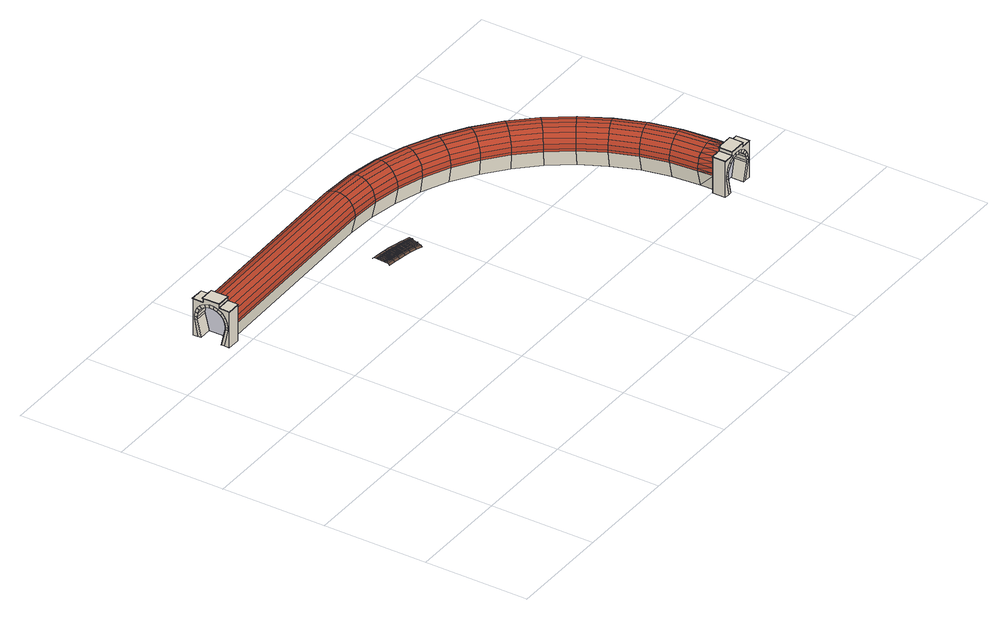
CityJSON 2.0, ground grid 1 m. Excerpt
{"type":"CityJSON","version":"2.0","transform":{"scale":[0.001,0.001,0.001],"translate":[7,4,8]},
"CityObjects":{
"tunnel1":{"type":"Tunnel","attributes":{"name":"Tunnel KIT/KHH-1"},"children":["tunnel1-1","tunnel1-2"],"geometry":[{"type":"MultiSurface","lod":"3","boundaries":[[[0,1,2,3]],[[1,4,5,2]],[[6,7,8]],[[9,10,11,12]],[[10,13,14,11]],[[13,15,16,14]],[[15,0,3,16]],[[4,17,18,5]],[[17,19,20,18]],[[19,21,22,20]],[[21,23,24,22]],[[23,25,26,24]],[[25,27,28,26]],[[27,6,29,28]],[[8,29,6]],[[30,31,32,33]],[[31,34,35,32]],[[36,37,38]],[[39,40,41,42]],[[40,43,44,41]],[[43,45,46,44]],[[45,47,48,46]],[[47,30,33,48]],[[34,49,50,35]],[[49,51,52,50]],[[51,53,54,52]],[[53,55,56,54]],[[55,57,58,56]],[[57,36,59,58]],[[38,59,36]],[[60,61,62,63]],[[3,2,61,60]],[[61,64,65,62]],[[2,5,64,61]],[[66,67,31,30]],[[68,69,67,66]],[[67,70,34,31]],[[71,72,69,68]],[[29,8,73]],[[74,73,75]],[[76,75,77]],[[78,77,79]],[[80,79,81]],[[82,81,83]],[[84,83,85]],[[86,85,87]],[[88,87,89]],[[90,89,91]],[[92,91,93]],[[94,93,95]],[[96,95,37]],[[12,11,97,98]],[[98,97,99,100]],[[100,99,101,102]],[[102,101,103,104]],[[104,103,105,106]],[[106,105,107,108]],[[108,107,109,110]],[[110,109,111,112]],[[112,111,113,114]],[[114,113,115,116]],[[116,115,117,118]],[[118,117,119,120]],[[120,119,40,39]],[[119,121,43,40]],[[117,122,121,119]],[[115,123,122,117]],[[113,124,123,115]],[[111,125,124,113]],[[109,126,125,111]],[[107,127,126,109]],[[105,128,127,107]],[[103,129,128,105]],[[101,130,129,103]],[[99,131,130,101]],[[97,132,131,99]],[[11,14,132,97]],[[121,133,45,43]],[[122,134,133,121]],[[123,135,134,122]],[[124,136,135,123]],[[125,137,136,124]],[[126,138,137,125]],[[127,139,138,126]],[[128,140,139,127]],[[129,141,140,128]],[[130,142,141,129]],[[131,143,142,130]],[[132,144,143,131]],[[14,16,144,132]],[[133,145,47,45]],[[134,146,145,133]],[[135,147,146,134]],[[136,148,147,135]],[[137,149,148,136]],[[138,150,149,137]],[[139,151,150,138]],[[140,152,151,139]],[[141,153,152,140]],[[142,154,153,141]],[[143,63,154,142]],[[144,60,63,143]],[[16,3,60,144]],[[145,66,30,47]],[[146,68,66,145]],[[147,71,68,146]],[[148,155,71,147]],[[149,156,155,148]],[[150,157,156,149]],[[151,158,157,150]],[[152,159,158,151]],[[153,160,159,152]],[[154,161,160,153]],[[63,62,161,154]],[[155,162,72,71]],[[156,163,162,155]],[[157,164,163,156]],[[158,165,164,157]],[[159,166,165,158]],[[160,167,166,159]],[[161,168,167,160]],[[62,65,168,161]],[[69,169,70,67]],[[72,170,169,69]],[[162,171,170,72]],[[163,172,171,162]],[[164,173,172,163]],[[165,174,173,164]],[[166,175,174,165]],[[167,176,175,166]],[[168,177,176,167]],[[65,178,177,168]],[[64,179,178,65]],[[5,18,179,64]],[[70,180,49,34]],[[169,181,180,70]],[[170,182,181,169]],[[171,183,182,170]],[[172,184,183,171]],[[173,185,184,172]],[[174,186,185,173]],[[175,187,186,174]],[[176,188,187,175]],[[177,189,188,176]],[[178,190,189,177]],[[179,191,190,178]],[[18,20,191,179]],[[180,192,51,49]],[[181,193,192,180]],[[182,194,193,181]],[[183,195,194,182]],[[184,196,195,183]],[[185,197,196,184]],[[186,198,197,185]],[[187,199,198,186]],[[188,200,199,187]],[[189,201,200,188]],[[190,202,201,189]],[[191,203,202,190]],[[20,22,203,191]],[[192,204,53,51]],[[193,205,204,192]],[[194,206,205,193]],[[195,207,206,194]],[[196,208,207,195]],[[197,209,208,196]],[[198,210,209,197]],[[199,211,210,198]],[[200,212,211,199]],[[201,213,212,200]],[[202,214,213,201]],[[203,215,214,202]],[[22,24,215,203]],[[204,216,55,53]],[[205,217,216,204]],[[206,218,217,205]],[[207,219,218,206]],[[208,220,219,207]],[[209,221,220,208]],[[210,222,221,209]],[[211,223,222,210]],[[212,224,223,211]],[[213,225,224,212]],[[214,226,225,213]],[[215,227,226,214]],[[24,26,227,215]],[[216,228,57,55]],[[217,229,228,216]],[[218,230,229,217]],[[219,231,230,218]],[[220,232,231,219]],[[221,233,232,220]],[[222,234,233,221]],[[223,235,234,222]],[[224,236,235,223]],[[225,237,236,224]],[[226,238,237,225]],[[227,239,238,226]],[[26,28,239,227]],[[228,96,36,57]],[[229,94,96,228]],[[230,92,94,229]],[[231,90,92,230]],[[232,88,90,231]],[[233,86,88,232]],[[234,84,86,233]],[[235,82,84,234]],[[236,80,82,235]],[[237,78,80,236]],[[238,76,78,237]],[[239,74,76,238]],[[28,29,74,239]],[[37,36,96]],[[95,96,94]],[[93,94,92]],[[91,92,90]],[[89,90,88]],[[87,88,86]],[[85,86,84]],[[83,84,82]],[[81,82,80]],[[79,80,78]],[[77,78,76]],[[75,76,74]],[[73,74,29]],[[48,33,1,0]],[[33,32,4,1]],[[59,38,7]],[[42,41,10,9]],[[41,44,13,10]],[[44,46,15,13]],[[46,48,0,15]],[[32,35,17,4]],[[35,50,19,17]],[[50,52,21,19]],[[52,54,23,21]],[[54,56,25,23]],[[56,58,27,25]],[[58,59,6,27]],[[7,6,59]],[[38,37,95,93,91,89,87,85,83,81,79,77,75,73,8,7]],[[42,9,12,98,100,102,104,106,108,110,112,114,116,118,120,39]]],"semantics":{"surfaces":[{"type":"WallSurface"},{"type":"RoofSurface"},{"type":"GroundSurface"},{"type":"ClosureSurface"}],"values":[0,0,0,0,0,0,0,0,0,0,0,0,0,0,0,0,0,0,0,0,0,0,0,0,0,0,0,0,0,0,1,1,1,1,1,1,1,1,1,1,1,1,1,1,1,1,1,1,1,1,1,1,1,1,1,1,1,1,1,1,1,1,1,1,1,1,1,1,1,1,1,1,1,1,1,1,1,1,1,1,1,1,1,1,1,1,1,1,1,1,1,1,1,1,1,1,1,1,1,1,1,1,1,1,1,1,1,1,1,1,1,1,1,1,1,1,1,1,1,1,1,1,1,1,1,1,1,1,1,1,1,1,1,1,1,1,1,1,1,1,1,1,1,1,1,1,1,1,1,1,1,1,1,1,1,1,1,1,1,1,1,1,1,1,1,1,1,1,1,1,1,1,1,1,1,1,1,1,1,1,1,1,1,1,1,1,1,1,1,1,1,1,1,1,1,1,1,1,1,1,1,1,1,1,1,1,1,1,1,1,1,1,1,1,1,1,1,1,1,1,1,1,1,1,1,2,2,2,2,2,2,2,2,2,2,2,2,2,2,2,3,3]}}]},
"tunnel1-1":{"type":"TunnelInstallation","attributes":{"function":"1070"},"parents":["tunnel1"],"geometry":[{"type":"MultiSurface","lod":"3","boundaries":[[[240,241,242,243]],[[244,245,246,247]],[[241,247,246,242]],[[240,244,247,241]],[[243,245,244,240]],[[242,246,245,243]],[[248,249,250,251]],[[252,253,254,255]],[[249,255,254,250]],[[248,252,255,249]],[[251,253,252,248]],[[250,254,253,251]],[[256,257,258,259]],[[260,261,262,263]],[[257,263,262,258]],[[256,260,263,257]],[[259,261,260,256]],[[258,262,261,259]],[[264,265,266,267,268,269,270,271,272,273,274,275,276,277,278,279,280,281,282,283,284,285,286,287]],[[277,288,289,278]],[[288,277,276,290]],[[288,291,292,289]],[[278,289,292,293,294,279]],[[295,265,264,296]],[[296,297,298,295]],[[299,266,265,295]],[[296,264,287,300]],[[301,269,268,302]],[[303,273,272,304]],[[300,305,297,296]],[[287,286,306,42,305,300]],[[307,267,266,299]],[[302,268,267,307]],[[308,270,269,301]],[[309,271,270,308]],[[304,272,271,309]],[[310,274,273,303]],[[311,275,274,310]],[[290,276,275,311]],[[279,294,312,280]],[[280,312,313,281]],[[281,313,314,282]],[[282,314,315,283]],[[283,315,316,284]],[[284,316,317,285]],[[285,317,306,286]],[[303,318,319,310]],[[295,298,320,299]],[[304,321,318,303]],[[299,320,322,307]],[[311,323,324,290]],[[302,325,326,301]],[[310,319,323,311]],[[301,326,327,308]],[[308,327,328,309]],[[309,328,321,304]],[[307,322,325,302]],[[290,324,291,288]],[[293,12,98,329,330,331,332,333,334,335,336,337,338,339,340,42,306,317,316,315,314,313,312,294]],[[291,12,293,292]],[[324,98,12,291]],[[323,329,98,324]],[[319,330,329,323]],[[318,331,330,319]],[[321,332,331,318]],[[328,333,332,321]],[[327,334,333,328]],[[326,335,334,327]],[[325,336,335,326]],[[322,337,336,325]],[[320,338,337,322]],[[298,339,338,320]],[[297,340,339,298]],[[340,297,305,42]]]}]},
"tunnel1-2":{"type":"TunnelInstallation","attributes":{"function":"1070"},"parents":["tunnel1"],"geometry":[{"type":"MultiSurface","lod":"3","boundaries":[[[341,342,343,344]],[[345,346,347,348]],[[342,348,347,343]],[[341,345,348,342]],[[344,346,345,341]],[[343,347,346,344]],[[349,350,351,352]],[[353,354,355,356]],[[350,356,355,351]],[[349,353,356,350]],[[352,354,353,349]],[[351,355,354,352]],[[357,358,359,360]],[[361,362,363,364]],[[358,364,363,359]],[[357,361,364,358]],[[360,362,361,357]],[[359,363,362,360]],[[365,366,367,368,369,370,371,372,373,374,375,376,377,378,379,380,381,382,383,384,385,386,387,388]],[[378,389,390,379]],[[389,378,377,391]],[[389,392,393,390]],[[379,390,393,38,394,380]],[[395,366,365,396]],[[396,397,398,395]],[[399,367,366,395]],[[396,365,388,400]],[[401,370,369,402]],[[403,374,373,404]],[[400,405,397,396]],[[388,387,406,7,405,400]],[[407,368,367,399]],[[402,369,368,407]],[[408,371,370,401]],[[409,372,371,408]],[[404,373,372,409]],[[410,375,374,403]],[[411,376,375,410]],[[391,377,376,411]],[[380,394,412,381]],[[381,412,413,382]],[[382,413,414,383]],[[383,414,415,384]],[[384,415,416,385]],[[385,416,417,386]],[[386,417,406,387]],[[403,418,419,410]],[[395,398,420,399]],[[404,421,418,403]],[[399,420,422,407]],[[411,423,424,391]],[[402,425,426,401]],[[410,419,423,411]],[[401,426,427,408]],[[408,427,428,409]],[[409,428,421,404]],[[407,422,425,402]],[[391,424,392,389]],[[38,37,95,93,91,89,87,85,83,81,79,77,75,73,8,7,406,417,416,415,414,413,412,394]],[[392,37,38,393]],[[424,95,37,392]],[[423,93,95,424]],[[419,91,93,423]],[[418,89,91,419]],[[421,87,89,418]],[[428,85,87,421]],[[427,83,85,428]],[[426,81,83,427]],[[425,79,81,426]],[[422,77,79,425]],[[420,75,77,422]],[[398,73,75,420]],[[397,8,73,398]],[[8,397,405,7]]]}]},
"railway1":{"type":"Railway","attributes":{"name":"Track-07","function":"1855"},"geometry":[{"type":"MultiSurface","lod":"3","boundaries":[[[429,430,431,432]],[[433,434,435,436]],[[437,438,439,440]],[[440,439,441,442]],[[442,441,443,444]],[[445,446,435,434]],[[436,435,446,447]],[[448,445,434,433]],[[449,450,451,452]],[[432,431,453,454]],[[455,456,457,458]],[[458,457,459,460]],[[460,459,461,462]],[[447,446,445,448]],[[463,464,451,450]],[[452,451,464,465]],[[466,467,468,469]],[[470,463,450,449]],[[454,453,471,472]],[[430,473,474,431]],[[475,476,468,467]],[[465,464,463,470]],[[469,468,476,477]],[[478,475,467,466]],[[438,479,480,439]],[[481,482,483,484]],[[439,480,485,441]],[[441,485,486,443]],[[477,476,475,478]],[[487,488,483,482]],[[431,474,489,453]],[[484,483,488,490]],[[491,487,482,481]],[[456,492,493,457]],[[494,495,496,497]],[[457,493,498,459]],[[459,498,499,461]],[[473,500,501,474]],[[490,488,487,491]],[[453,489,502,471]],[[503,504,496,495]],[[505,506,507,508]],[[497,496,504,509]],[[510,503,495,494]],[[479,511,512,480]],[[480,512,513,485]],[[485,513,514,486]],[[515,516,507,506]],[[508,507,516,517]],[[509,504,503,510]],[[518,515,506,505]],[[519,520,521,522]],[[474,501,523,489]],[[492,524,525,493]],[[493,525,526,498]],[[498,526,527,499]],[[528,529,521,520]],[[530,531,532,533]],[[517,516,515,518]],[[522,521,529,534]],[[535,528,520,519]],[[500,536,537,501]],[[489,523,538,502]],[[539,540,532,531]],[[511,541,542,512]],[[512,542,543,513]],[[513,543,544,514]],[[533,532,540,545]],[[546,547,548,549]],[[550,539,531,530]],[[534,529,528,535]],[[501,537,551,523]],[[552,553,548,547]],[[549,548,553,554]],[[545,540,539,550]],[[555,556,557,558]],[[559,552,547,546]],[[524,560,561,525]],[[525,561,562,526]],[[526,562,563,527]],[[536,564,565,537]],[[566,567,568,569]],[[570,571,557,556]],[[523,551,572,538]],[[558,557,571,573]],[[554,553,552,559]],[[574,570,556,555]],[[541,575,576,542]],[[542,576,577,543]],[[543,577,578,544]],[[579,580,568,567]],[[581,582,583,584]],[[585,579,567,566]],[[569,568,580,586]],[[573,571,570,574]],[[537,565,587,551]],[[560,588,589,561]],[[561,589,590,562]],[[562,590,591,563]],[[592,593,594,595]],[[564,596,597,565]],[[598,599,583,582]],[[600,598,582,581]],[[584,583,599,601]],[[586,580,579,585]],[[575,602,603,576]],[[551,587,604,572]],[[576,603,605,577]],[[577,605,606,578]],[[607,608,594,593]],[[609,610,611,612]],[[613,607,593,592]],[[595,594,608,614]],[[601,599,598,600]],[[565,597,615,587]],[[616,617,611,610]],[[612,611,617,618]],[[588,619,620,589]],[[589,620,621,590]],[[590,621,622,591]],[[614,608,607,613]]]}]}
},
"vertices":[
[3499,2973,132],[3744,2852,137],[3720,2818,301],[3481,2937,296],[3970,2700,142],[3942,2670,306],[4785,1047,184],[4773,884,195],[4734,884,359],[869,3116,95],[2694,3132,120],[2691,3093,284],[867,3077,260],[2973,3114,123],[2966,3075,287],[3241,3060,127],[3228,3023,291],[4175,2520,148],[4143,2494,312],[4355,2315,154],[4319,2293,318],[4506,2088,160],[4467,2071,324],[4626,1844,166],[4585,1831,330],[4714,1586,173],[4671,1578,336],[4767,1318,178],[4723,1316,342],[4741,1048,347],[3891,3113,304],[4150,2940,310],[4130,2908,145],[3875,3079,139],[4384,2734,317],[4360,2706,152],[5081,1046,358],[5074,884,359],[5035,884,195],[864,3417,260],[2701,3433,284],[2702,3394,120],[867,3378,95],[3011,3413,288],[3008,3374,123],[3316,3352,293],[3309,3314,128],[3612,3251,298],[3600,3215,133],[4589,2500,323],[4563,2475,158],[4762,2241,331],[4733,2219,165],[4900,1961,338],[4869,1944,172],[5000,1666,345],[4967,1653,179],[5061,1360,351],[5027,1352,186],[5047,1046,192],[3481,2937,321],[3720,2818,326],[3722,2824,372],[3482,2943,367],[3942,2670,332],[3945,2675,377],[3890,3113,329],[4149,2940,336],[3886,3108,375],[4144,2935,381],[4383,2734,342],[3875,3090,418],[4131,2919,425],[4734,884,385],[4740,1048,373],[4741,884,430],[4745,1048,418],[4761,884,474],[4764,1048,463],[4792,884,511],[4794,1048,501],[4833,884,537],[4834,1048,528],[4880,884,551],[4881,1048,544],[4928,884,551],[4929,1048,545],[4975,884,537],[4976,1047,533],[5016,884,511],[5018,1047,508],[5047,884,474],[5051,1047,472],[5067,884,430],[5072,1047,429],[5074,884,385],[5080,1047,383],[2691,3093,310],[867,3077,285],[2690,3100,355],[866,3084,331],[2690,3120,399],[866,3104,375],[2691,3152,436],[865,3136,412],[2691,3192,462],[864,3176,438],[2693,3239,476],[863,3223,452],[2694,3288,476],[863,3271,452],[2695,3334,462],[863,3318,438],[2697,3375,436],[863,3359,412],[2698,3407,399],[863,3391,375],[2700,3427,355],[863,3411,331],[2700,3433,310],[864,3417,285],[3010,3413,314],[3009,3406,359],[3006,3386,403],[3001,3355,440],[2995,3314,466],[2989,3268,480],[2983,3220,480],[2977,3173,466],[2972,3133,439],[2968,3101,403],[2966,3082,358],[2966,3075,313],[3316,3352,318],[3314,3345,364],[3308,3326,408],[3299,3295,444],[3288,3256,470],[3275,3211,484],[3263,3164,484],[3251,3119,470],[3241,3079,443],[3233,3048,407],[3229,3029,362],[3228,3023,317],[3611,3251,323],[3608,3245,369],[3599,3227,413],[3586,3197,449],[3570,3160,475],[3552,3117,489],[3533,3072,489],[3516,3029,475],[3501,2991,448],[3489,2961,411],[3858,3063,455],[3837,3028,481],[3814,2987,494],[3789,2945,494],[3766,2905,480],[3746,2869,453],[3731,2842,416],[4111,2894,461],[4085,2862,487],[4057,2825,500],[4027,2786,500],[3999,2749,485],[3974,2717,459],[3956,2691,422],[4378,2730,388],[4362,2716,431],[4339,2694,468],[4309,2665,493],[4276,2632,506],[4242,2598,506],[4209,2565,491],[4181,2536,465],[4159,2513,427],[4146,2499,383],[4143,2494,338],[4589,2500,349],[4582,2496,394],[4565,2485,438],[4539,2465,474],[4506,2441,500],[4468,2413,513],[4430,2383,512],[4393,2354,498],[4361,2329,471],[4337,2310,433],[4322,2297,389],[4319,2293,343],[4762,2241,356],[4755,2238,401],[4736,2229,445],[4707,2213,481],[4671,2193,507],[4630,2170,519],[4588,2145,519],[4548,2122,504],[4514,2101,477],[4487,2085,440],[4471,2074,395],[4467,2071,350],[4899,1961,363],[4892,1959,409],[4872,1952,452],[4842,1941,488],[4803,1925,513],[4759,1908,526],[4715,1889,525],[4672,1871,510],[4635,1855,483],[4607,1842,446],[4589,1834,401],[4585,1831,356],[4999,1666,370],[4991,1665,415],[4971,1661,459],[4939,1653,495],[4899,1643,520],[4853,1631,533],[4806,1618,531],[4762,1606,517],[4723,1595,489],[4693,1586,452],[4675,1581,407],[4670,1578,362],[5060,1361,377],[5052,1361,422],[5031,1359,466],[4998,1355,501],[4957,1350,527],[4910,1345,539],[4862,1338,538],[4816,1332,523],[4776,1326,495],[4746,1321,458],[4727,1318,413],[4722,1316,367],
[871,3063,455],[871,3063,460],[739,3063,460],[739,3063,455],[871,3167,455],[739,3167,455],[739,3167,460],[871,3167,460],[871,3327,455],[871,3327,460],[739,3327,460],[739,3327,455],[871,3431,455],[739,3431,455],[739,3431,460],[871,3431,460],[871,3163,495],[871,3163,500],[739,3163,500],[739,3163,495],[871,3331,495],[739,3331,495],[739,3331,500],[871,3331,500],[743,3417,260],[743,3417,285],[743,3411,331],[743,3391,375],[743,3359,412],[743,3318,438],[743,3272,452],[743,3223,452],[743,3176,438],[743,3136,412],[743,3104,375],[743,3084,331],[743,3077,285],[743,3077,260],[743,3116,95],[743,3067,95],[743,3067,455],[743,3167,455],[743,3167,495],[743,3327,495],[743,3327,455],[743,3427,455],[743,3427,95],[743,3378,95],[743,3107,263],[743,3147,95],[743,3107,283],[867,3107,263],[867,3147,95],[867,3116,95],[867,3067,95],[743,3387,283],[743,3387,263],[867,3387,263],[867,3387,283],[743,3382,322],[743,3347,95],[743,3305,410],[743,3339,389],[743,3156,389],[743,3189,410],[867,3347,95],[867,3427,95],[743,3365,358],[743,3267,422],[743,3227,422],[743,3129,359],[743,3113,322],[867,3067,455],[867,3167,455],[867,3167,495],[867,3327,495],[867,3327,455],[867,3427,455],[867,3156,389],[867,3129,359],[867,3382,322],[867,3189,410],[867,3365,358],[867,3113,322],[867,3107,283],[867,3339,389],[867,3305,410],[867,3267,422],[867,3227,422],[867,3084,331],[867,3104,375],[867,3136,412],[867,3176,438],[867,3223,452],[867,3272,452],[867,3318,438],[867,3359,412],[867,3391,375],[867,3411,331],[867,3417,285],[867,3417,260],
[5088,888,555],[5088,888,559],[5088,756,559],[5088,756,555],[4984,888,555],[4984,756,555],[4984,756,559],[4984,888,559],[4824,888,555],[4824,888,559],[4824,756,559],[4824,756,555],[4720,888,555],[4720,756,555],[4720,756,559],[4720,888,559],[4988,888,595],[4988,888,599],[4988,756,599],[4988,756,595],[4820,888,595],[4820,756,595],[4820,756,599],[4820,888,599],[4734,760,359],[4734,760,385],[4741,760,430],[4761,760,474],[4792,760,511],[4833,760,537],[4880,760,551],[4928,760,551],[4975,760,537],[5016,760,511],[5047,760,474],[5067,760,430],[5074,760,385],[5074,760,359],[5035,760,195],[5084,760,195],[5084,760,555],[4984,760,555],[4984,760,595],[4824,760,595],[4824,760,555],[4724,760,555],[4724,760,195],[4773,760,195],[5044,760,363],[5004,760,195],[5044,760,383],[5044,884,363],[5004,884,195],[5084,884,195],[4764,760,383],[4764,760,363],[4764,884,363],[4764,884,383],[4770,760,422],[4804,760,195],[4846,760,510],[4812,760,488],[4996,760,488],[4962,760,510],[4804,884,195],[4724,884,195],[4786,760,458],[4884,760,521],[4924,760,521],[5022,760,458],[5038,760,422],[5084,884,555],[4984,884,555],[4984,884,595],[4824,884,595],[4824,884,555],[4724,884,555],[4996,884,488],[5022,884,458],[4770,884,422],[4962,884,510],[4786,884,458],[5038,884,422],[5044,884,383],[4812,884,488],[4846,884,510],[4884,884,521],[4924,884,521],
[2528,2644,67],[2593,2638,66],[2594,2654,78],[2529,2660,79],[2555,2676,79],[2555,2676,81],[2543,2677,81],[2543,2677,79],[2532,2696,81],[2598,2690,80],[2598,2690,86],[2532,2696,87],[2599,2694,86],[2532,2700,87],[2599,2694,80],[2532,2700,81],[2565,2783,81],[2553,2784,81],[2553,2784,79],[2565,2783,79],[2585,2673,78],[2585,2673,80],[2573,2674,81],[2573,2674,79],[2609,2798,78],[2539,2804,79],[2536,2764,81],[2605,2758,80],[2605,2758,86],[2537,2764,87],[2606,2762,86],[2537,2768,87],[2606,2762,80],[2537,2768,81],[2594,2781,80],[2582,2782,80],[2582,2782,78],[2608,2671,78],[2609,2671,80],[2597,2672,80],[2597,2672,78],[2594,2781,78],[2611,2813,66],[2540,2820,67],[2657,2630,65],[2659,2646,77],[2622,2778,80],[2610,2779,80],[2610,2779,78],[2622,2778,78],[2665,2682,79],[2665,2682,85],[2638,2667,77],[2638,2667,79],[2626,2669,80],[2626,2669,78],[2665,2686,85],[2665,2686,79],[2651,2774,79],[2639,2776,79],[2680,2789,76],[2639,2776,77],[2651,2774,77],[2674,2749,79],[2674,2749,85],[2667,2663,77],[2667,2663,79],[2655,2665,79],[2655,2665,77],[2675,2753,85],[2675,2753,79],[2721,2620,64],[2724,2636,76],[2682,2805,64],[2680,2771,78],[2669,2772,79],[2691,2660,76],[2691,2660,78],[2679,2661,78],[2679,2661,76],[2668,2772,77],[2680,2771,76],[2731,2672,77],[2731,2672,83],[2731,2675,83],[2731,2675,77],[2708,2766,78],[2696,2768,78],[2696,2768,76],[2708,2766,76],[2720,2655,76],[2720,2655,78],[2708,2657,78],[2708,2657,76],[2749,2778,75],[2742,2738,77],[2742,2738,83],[2743,2742,83],[2743,2742,77],[2737,2762,77],[2725,2764,78],[2743,2651,75],[2743,2651,77],[2731,2653,77],[2731,2653,75],[2725,2764,76],[2737,2762,75],[2785,2608,62],[2789,2624,74],[2752,2794,63],[2764,2757,77],[2752,2759,77],[2796,2659,76],[2796,2659,82],[2797,2663,82],[2797,2663,76],[2752,2759,75],[2772,2645,75],[2772,2645,77],[2761,2647,77],[2760,2647,75],[2764,2757,75],[2819,2764,74],[2793,2751,76],[2781,2753,76],[2781,2753,74],[2801,2639,74],[2801,2639,76],[2790,2642,76],[2790,2642,74],[2793,2751,74],[2810,2725,76],[2810,2725,82],[2811,2729,82],[2811,2729,76],[2850,2593,61],[2854,2608,73],[2824,2634,74],[2824,2634,76],[2813,2636,76],[2813,2636,74],[2822,2745,76],[2810,2748,76],[2822,2780,62],[2810,2748,74],[2822,2745,74],[2861,2644,75],[2861,2644,81],[2862,2648,81],[2862,2648,75],[2849,2739,75],[2837,2742,75],[2853,2627,73],[2853,2627,75],[2842,2630,75],[2841,2630,73],[2849,2739,73],[2837,2742,73],[2889,2748,72],[2878,2710,75],[2878,2710,81],[2879,2714,81],[2879,2714,75],[2876,2621,73],[2876,2621,75],[2865,2624,75],[2865,2624,73],[2913,2576,60],[2918,2591,72],[2878,2732,75],[2866,2735,75],[2877,2732,73],[2866,2735,73],[2926,2626,74],[2926,2626,80],[2892,2764,60],[2927,2630,80],[2927,2630,74],[2904,2725,74],[2893,2729,74],[2905,2613,72],[2905,2613,74],[2893,2617,74],[2893,2617,72],[2904,2725,72],[2892,2729,72],[2957,2730,71],[2933,2718,73],[2921,2721,74],[2921,2721,72],[2945,2692,73],[2945,2692,79],[2946,2696,79],[2946,2696,73]
]}
